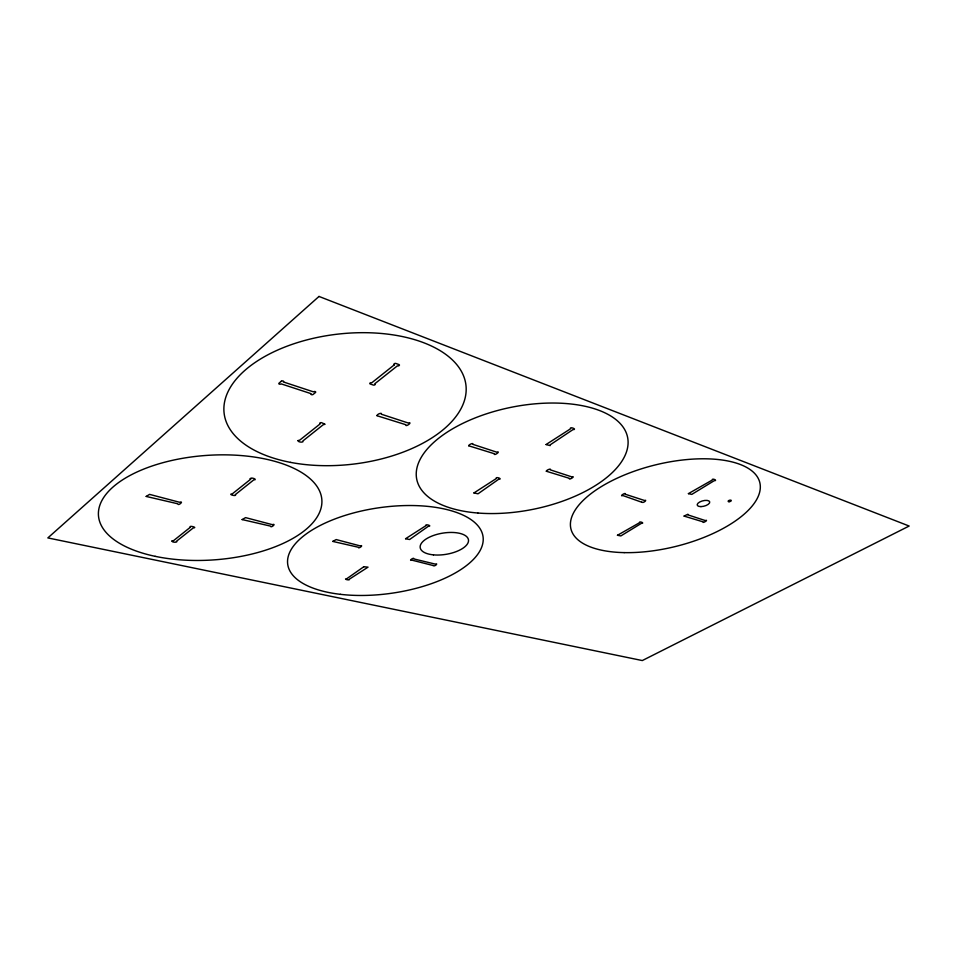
<?xml version="1.0" encoding="UTF-8"?>
<svg xmlns="http://www.w3.org/2000/svg" width="957" height="957" viewBox="0 0 957 957"><rect width="100%" height="100%" fill="white"/><g stroke="black" fill="none" stroke-linecap="round" stroke-linejoin="round"><path stroke-width="1.44" d="M688.418 493.656L691.803 494.386L714.089 480.773C718.647 480.653 711.506 477.722 712.199 480.079L688.418 493.621M473.954 492.939L478.033 493.8L498.609 479.301C503.585 479.218 495.092 476.048 496.252 478.572L473.954 492.939M250.255 478.691L250.758 479.146L232.372 493.8C226.845 494.159 237.24 496.946 235.374 494.566L253.701 479.935C258.45 479.816 251.153 476.861 250.267 478.608M363.744 566.783L346.901 578.626C342.247 578.925 350.501 580.959 349.353 579.176L368.026 567.154L363.756 566.723M641.728 502.222C643.415 503.633 647.985 499.207 644.396 500.451L625.208 494.219C626.345 491.647 618.342 496.839 622.959 495.582L641.728 502.222M433.162 565.599C435.004 567.058 438.785 562.596 435.279 564.104L413.891 558.936C414.477 556.603 407.586 561.388 412 560.168L433.174 565.527M546.327 471.239L569.367 478.321C568.362 480.893 576.581 475.581 571.688 476.837L550.359 469.863C551.447 467.865 546.088 470.318 546.327 471.203M332.797 541.423L358.193 547.213C358.265 549.605 364.569 544.413 360.131 545.885L336.206 539.569L332.797 541.387M617.468 535.274L620.854 535.92L641.286 523.407C645.676 523.288 638.738 520.656 639.372 522.809L617.468 535.274M171.949 541.076C172.116 542.727 178.337 542.475 176.495 541.243L193.23 527.953C198.566 527.702 188.146 524.962 190.323 527.283L173.6 540.609L171.973 541.004M297.962 440.663C298.046 442.445 304.338 442.696 302.855 440.974L323.191 424.752L325.057 424.25L321.636 422.707A1.196 0.622 -6 0 0 319.961 422.97A1.196 0.622 -6 0 0 320.224 423.831L299.816 440.076L297.974 440.615M405.565 538.755L409.608 539.509L428.293 526.314C433.09 526.135 424.693 523.431 425.925 525.68L405.577 538.719M468.703 445.795L494.302 453.714C493.692 456.585 501.671 450.591 496.623 452.123L472.902 444.359C473.691 442.158 468.296 444.969 468.727 445.711M242.145 519.567L270.412 526.087C270.771 528.707 277.016 522.965 272.326 524.651L245.59 517.617L242.145 519.567M684.099 516.098L702.964 521.816C702.163 524.077 709.496 519.184 705.225 520.536L687.856 514.866L687.904 514.232L684.123 516.038M376.998 415.721L405.78 424.705C405.242 427.863 413.58 421.379 408.113 422.97L381.365 414.214C382.417 411.977 376.46 414.453 377.034 415.625M546.088 444.586L550.191 445.591L550.275 444.778L572.86 429.681C578.112 429.537 569.164 426.08 570.504 428.82L546.112 444.503M146.194 496.444L177.655 503.753C178.05 506.612 184.641 500.511 179.497 502.246L149.567 494.374L146.206 496.408M319.004 296.443L47.85 537.918L642.303 660.557L909.15 526.039L319.004 296.443M281.274 381.257L279.037 383.171A1.268 0.694 -4.5 0 0 279.36 384.128A1.268 0.694 -4.5 0 0 281.119 383.853L311.204 393.71A1.244 0.67 -5.6 0 0 311.48 394.643A1.244 0.67 -5.6 0 0 313.214 394.368L315.463 392.514A1.244 0.682 -5.6 0 0 315.188 391.58A1.244 0.682 -5.6 0 0 313.465 391.856L283.368 381.951A1.268 0.706 -4.6 0 0 283.045 380.982A1.268 0.706 -4.6 0 0 281.274 381.257M394.416 364.737L371.759 382.788A1.232 0.682 -7.2 0 0 370.036 383.051A1.232 0.682 -7.2 0 0 370.239 383.984L373.23 385.025A1.232 0.67 -7.3 0 0 374.941 384.75A1.232 0.67 -7.3 0 0 374.737 383.817L397.406 365.825A1.244 0.694 -8.1 0 0 399.153 365.55A1.244 0.694 -8.1 0 0 398.973 364.581L395.983 363.481A1.256 0.706 -8 0 0 394.236 363.756A1.256 0.706 -8 0 0 394.416 364.737M155.166 556.328A111.969 52.36 -4 0 0 321.911 501.121A111.969 52.36 -4 0 0 153.371 465.569A111.969 52.36 -4 0 0 155.166 556.328M290.569 462.387A121.718 65.447 -6.6 0 0 465.987 385.563A121.718 65.447 -6.6 0 0 278.559 349.652A121.718 65.447 -6.6 0 0 290.569 462.387M477.866 513.024A107.483 52.157 -11.2 0 0 627.648 437.6A107.483 52.157 -11.2 0 0 460.999 424.262A107.483 52.157 -11.2 0 0 477.866 513.024M340.417 594.333A98.643 43.209 -8.1 0 0 483.129 537.379A98.643 43.209 -8.1 0 0 332.593 519.866A98.643 43.209 -8.1 0 0 340.417 594.333M433.437 554.857A24.451 10.73 -9.3 0 0 468.487 539.975A24.451 10.73 -9.3 0 0 431.081 536.41A24.451 10.73 -9.3 0 0 433.437 554.857M624.167 552.62A97.231 42.012 -13.8 0 0 760.049 483.752A97.231 42.012 -13.8 0 0 611.882 480.737A97.231 42.012 -13.8 0 0 624.167 552.62M729.055 501.695A1.615 0.682 -15 0 0 731.268 500.511A1.615 0.682 -15 0 0 728.803 500.535A1.615 0.682 -15 0 0 729.055 501.695M700.931 506.612A6.472 2.763 -14.5 0 0 709.723 501.863A6.472 2.763 -14.5 0 0 699.746 501.982A6.472 2.763 -14.5 0 0 700.931 506.612"/></g></svg>
